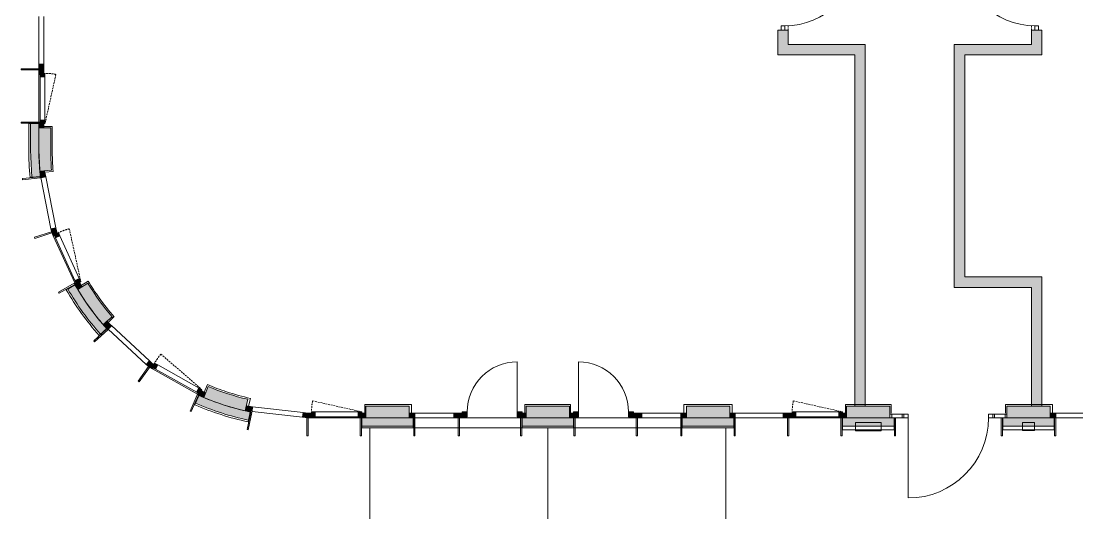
# Model space of a CAD drawing. Header units: inches. Extents: x 354311 to 431061, y 371078 to 433204.
# Drawn here: x 362919 to 380710, y 382078 to 390366 of the extents above; entities that cross this region are included whole.
import ezdxf

# ---------------------------------------------------------------- set-up
doc = ezdxf.new("R2010")
doc.units = ezdxf.units.IN
doc.header["$LTSCALE"] = 250
doc.header["$MEASUREMENT"] = 0
doc.linetypes.add('G1', pattern=[0.18, 0.12, -0.06])
doc.linetypes.add('Standardmuster', pattern=[0])
doc.layers.add('Grundebene', color=7, linetype='Continuous')

# ---------------------------------------------------------------- blocks, each defined once
blk = doc.blocks.new('door-2CA5')
at = {"layer": 'Grundebene', "color": 18, "linetype": 'Standardmuster', "lineweight": 13, "true_color": 0x000000}
blk.add_line((372311, 383781), (372311, 384623), dxfattribs=at)
blk.add_arc((372311, 383781), 842, 0, 90, dxfattribs=at)
blk = doc.blocks.new('door-2CAF')
at = {"layer": 'Grundebene', "color": 18, "linetype": 'Standardmuster', "lineweight": 13, "true_color": 0x000000}
blk.add_line((371277, 383781), (371277, 384623), dxfattribs=at)
blk.add_arc((371277, 383781), 842, 90, 180, dxfattribs=at)

msp = doc.modelspace()

# ---------------------------------------------------------------- hatches: boundary and pattern name
at = {"layer": 'Grundebene', "true_color": 0x000000, "transparency": 33554687}
h = msp.add_hatch(color=18, dxfattribs=at)
h.paths.add_polyline_path([(375669, 389797), (375844, 389972), (375844, 390211), (375669, 390211)], flags=0)
h.paths.add_polyline_path([(375669, 391596), (375844, 391596), (375844, 391804), (375669, 391979)], flags=0)
h = msp.add_hatch(color=18, dxfattribs=at)
h.paths.add_polyline_path([(375669, 390211), (375669, 389797), (375844, 389972), (375844, 390211)], flags=0)
h.paths.add_polyline_path([(375669, 391596), (375844, 391596), (375844, 391804), (375669, 391979)], flags=0)
h = msp.add_hatch(color=18, dxfattribs=at)
h.paths.add_polyline_path([(379945, 389972), (380120, 389797), (380120, 390212), (379945, 390212)], flags=0)
h.paths.add_polyline_path([(379945, 391597), (380120, 391597), (380120, 391804), (380003, 391848), (379945, 391804)], flags=0)
h = msp.add_hatch(color=18, dxfattribs=at)
h.paths.add_polyline_path([(380120, 390212), (379945, 390212), (379945, 389972), (380120, 389797)], flags=0)
h.paths.add_polyline_path([(379945, 391597), (380120, 391597), (380120, 391804), (380003, 391848), (379945, 391804)], flags=0)
for points in [[(375844, 389972), (375669, 389797), (376969, 389797), (377144, 389972)], [(375669, 389797), (376969, 389797), (377144, 389972), (375844, 389972)], [(376969, 383879), (377144, 383879), (377144, 389972), (376969, 389797)], [(377144, 383879), (377144, 389972), (376969, 389797), (376969, 383879)], [(378644, 385879), (378819, 386054), (378819, 389797), (378644, 389972)], [(378644, 389972), (378819, 389797), (380120, 389797), (379945, 389972)], [(378644, 389972), (378644, 385879), (378819, 386054), (378819, 389797)], [(378644, 389972), (378819, 389797), (380120, 389797), (379945, 389972)], [(363239, 389485), (363239, 389469), (363219, 389469), (363219, 389639), (363301, 389639), (363301, 389485)], [(363239, 389425), (363239, 389485), (363321, 389485), (363321, 389425)], [(363098, 387738), (363238, 387747), (363238, 387747), (363221, 388114), (363217, 388481), (363219, 388638), (363219, 388638), (363079, 388641), (363079, 388641), (363078, 388269), (363089, 387896)], [(363239, 388638), (363239, 388664), (363219, 388664), (363219, 388569), (363301, 388569), (363301, 388638)], [(363419, 388160), (363419, 388204), (363419, 388569), (363219, 388569), (363219, 388204), (363219, 388158), (363219, 388113), (363220, 388067), (363222, 388021), (363224, 387976), (363226, 387930), (363229, 387885), (363232, 387839), (363431, 387854), (363428, 387898), (363426, 387941), (363423, 387985), (363422, 388029), (363420, 388072), (363419, 388116)], [(363239, 388698), (363239, 388638), (363321, 388638), (363321, 388698)], [(363234, 387830), (363254, 387723), (363335, 387739), (363314, 387845)], [(363434, 386804), (363422, 386868), (363502, 386884), (363513, 386830)], [(363473, 386768), (363479, 386754), (363461, 386745), (363434, 386804), (363513, 386830), (363529, 386794)], [(363498, 386714), (363473, 386768), (363547, 386802), (363572, 386748)], [(364258, 385089), (364362, 385182), (364362, 385182), (364261, 385299), (364164, 385420), (364071, 385544), (363983, 385670), (363899, 385800), (363826, 385921), (363826, 385921), (363705, 385851), (363705, 385851), (363787, 385714), (363874, 385581), (363966, 385450), (364062, 385323), (364162, 385199)], [(363851, 385937), (363841, 385961), (363822, 385953), (363868, 385853), (363943, 385887), (363908, 385963)], [(363826, 385992), (363851, 385937), (363926, 385972), (363901, 386026)], [(364242, 385323), (364300, 385253), (364453, 385384), (364396, 385450), (364341, 385518), (364288, 385587), (364236, 385657), (364185, 385729), (364136, 385801), (364089, 385874), (364043, 385948), (363872, 385844), (363920, 385767), (363970, 385690), (364021, 385614), (364074, 385540), (364128, 385466), (364184, 385394)], [(378819, 386054), (378644, 385879), (379945, 385879), (380120, 386054)], [(378819, 386054), (378644, 385879), (379945, 385879), (380120, 386054)], [(379945, 383879), (380120, 383879), (380120, 386054), (379945, 385879)], [(380120, 386054), (379945, 385879), (379945, 383879), (380120, 383879)], [(364307, 385247), (364388, 385172), (364444, 385232), (364363, 385307)], [(365076, 384537), (365028, 384581), (365084, 384641), (365124, 384604)], [(365128, 384531), (365142, 384523), (365132, 384505), (365076, 384537), (365124, 384604), (365158, 384585)], [(365181, 384501), (365128, 384531), (365168, 384602), (365221, 384573)], [(365872, 384114), (365925, 384085), (365965, 384156), (365912, 384186)], [(365925, 384085), (365902, 384097), (365892, 384080), (365988, 384026), (366028, 384098), (365955, 384139)], [(366603, 383820), (366692, 383798), (366737, 383993), (366652, 384014), (366568, 384036), (366484, 384060), (366401, 384086), (366318, 384114), (366236, 384143), (366154, 384174), (366073, 384206), (365997, 384022), (366081, 383988), (366167, 383955), (366253, 383925), (366339, 383896), (366427, 383869), (366515, 383843)], [(366750, 383641), (366779, 383778), (366779, 383778), (366627, 383814), (366475, 383854), (366325, 383900), (366176, 383952), (366030, 384008), (365914, 384057), (365914, 384057), (365858, 383929), (365858, 383929), (366007, 383866), (366159, 383809), (366312, 383757), (366467, 383711), (366624, 383670), (366750, 383641)], [(366701, 383799), (366811, 383786), (366820, 383868), (366711, 383880)], [(367744, 383679), (367659, 383689), (367669, 383770), (367753, 383760)], [(367813, 383699), (367829, 383699), (367829, 383679), (367744, 383679), (367744, 383761), (367813, 383761)], [(367873, 383699), (367813, 383699), (367813, 383781), (367873, 383781)], [(368600, 383699), (368660, 383699), (368660, 383781), (368600, 383781)], [(368660, 383699), (368634, 383699), (368634, 383679), (368729, 383679), (368729, 383761), (368660, 383761)], [(368729, 383879), (369459, 383879), (369459, 383679), (369459, 383679), (369528, 383679), (369528, 383539), (368660, 383539), (368660, 383679), (368729, 383679)], [(369459, 383879), (368729, 383879), (368729, 383679), (369459, 383679)], [(369459, 383679), (369554, 383679), (369554, 383761), (369459, 383761)], [(370209, 383679), (370379, 383679), (370379, 383699), (370352, 383699), (370352, 383761), (370209, 383761)], [(370352, 383699), (370435, 383699), (370435, 383781), (370352, 383781)], [(371277, 383699), (371360, 383699), (371360, 383781), (371277, 383781)], [(371360, 383699), (371334, 383699), (371334, 383679), (371429, 383679), (371429, 383761), (371360, 383761)], [(371429, 383879), (372159, 383879), (372159, 383679), (372159, 383679), (372228, 383679), (372228, 383539), (371360, 383539), (371360, 383679), (371429, 383679)], [(372159, 383879), (371429, 383879), (371429, 383679), (372159, 383679)], [(372228, 383699), (372254, 383699), (372254, 383679), (372159, 383679), (372159, 383761), (372228, 383761)], [(372311, 383699), (372228, 383699), (372228, 383781), (372311, 383781)], [(373236, 383699), (373153, 383699), (373153, 383781), (373236, 383781)], [(373379, 383679), (373209, 383679), (373209, 383699), (373236, 383699), (373236, 383761), (373379, 383761)], [(374129, 383679), (374034, 383679), (374034, 383761), (374129, 383761)], [(374129, 383879), (374859, 383879), (374859, 383679), (374859, 383679), (374928, 383679), (374928, 383539), (374060, 383539), (374060, 383679), (374129, 383679)], [(374859, 383879), (374129, 383879), (374129, 383679), (374859, 383679)], [(374859, 383679), (374954, 383679), (374954, 383761), (374859, 383761)], [(375913, 383699), (375929, 383699), (375929, 383679), (375759, 383679), (375759, 383761), (375913, 383761)], [(375973, 383699), (375913, 383699), (375913, 383781), (375973, 383781)], [(376700, 383699), (376760, 383699), (376760, 383781), (376700, 383781)], [(376760, 383699), (376734, 383699), (376734, 383679), (376829, 383679), (376829, 383761), (376760, 383761)], [(376829, 383879), (377559, 383879), (377559, 383679), (377559, 383679), (377629, 383679), (377629, 383539), (376760, 383539), (376760, 383679), (376829, 383679)], [(377559, 383879), (376829, 383879), (376829, 383679), (377559, 383679)], [(379529, 383879), (380259, 383879), (380259, 383679), (380259, 383679), (380329, 383679), (380329, 383539), (379460, 383539), (379460, 383679), (379529, 383679)], [(380259, 383879), (379529, 383879), (379529, 383679), (380259, 383679)], [(380259, 383679), (380354, 383679), (380354, 383761), (380259, 383761)], [(368660, 383679), (368660, 383539), (369528, 383539), (369528, 383679)], [(371360, 383679), (371360, 383539), (372228, 383539), (372228, 383679)], [(374060, 383679), (374060, 383539), (374928, 383539), (374928, 383679)], [(376760, 383679), (376760, 383539), (377629, 383539), (377629, 383679)], [(379460, 383679), (379460, 383539), (380329, 383539), (380329, 383679)]]:
    msp.add_hatch(color=18, dxfattribs=at).paths.add_polyline_path(points, flags=0)
h = msp.add_hatch(color=18, dxfattribs=at)
h.paths.add_polyline_path([(363079, 388641), (363219, 388638), (363219, 388638), (363218, 388271), (363219, 388192), (363219, 388192), (363219, 388204), (363219, 388569), (363419, 388569), (363419, 388204), (363419, 388160), (363419, 388116), (363420, 388072), (363422, 388029), (363423, 387985), (363423, 387985), (363426, 387941), (363428, 387898), (363431, 387854), (363232, 387839), (363232, 387839), (363238, 387747), (363238, 387747), (363098, 387738), (363098, 387738), (363081, 388110), (363077, 388482)], flags=0)
h.paths.add_polyline_path([(363232, 387839), (363219, 388192), (363219, 388192), (363219, 388158), (363219, 388113), (363220, 388067), (363222, 388021), (363224, 387976), (363226, 387930), (363229, 387885), (363232, 387839)], flags=0)
h = msp.add_hatch(color=18, dxfattribs=at)
h.paths.add_polyline_path([(364258, 385089), (364153, 385210), (364053, 385334), (363957, 385462), (363866, 385592), (363780, 385727), (363705, 385851), (363705, 385851), (363826, 385921), (363826, 385921), (363872, 385844), (363872, 385844), (364043, 385948), (364089, 385874), (364136, 385801), (364136, 385801), (364185, 385729), (364236, 385657), (364288, 385587), (364341, 385518), (364396, 385450), (364396, 385450), (364453, 385384), (364300, 385253), (364300, 385253), (364242, 385323), (364242, 385323), (364184, 385394), (364184, 385394), (364128, 385466), (364128, 385466), (364074, 385540), (364074, 385540), (364021, 385614), (363970, 385690), (363970, 385690), (363920, 385767), (363879, 385832), (363962, 385702), (364049, 385574), (364141, 385450), (364237, 385328), (364337, 385210), (364362, 385182), (364362, 385182)], flags=0)
h.paths.add_polyline_path([(363872, 385844), (363879, 385832), (363879, 385832), (363872, 385844)], flags=0)
h = msp.add_hatch(color=18, dxfattribs=at)
h.paths.add_polyline_path([(366073, 384206), (366154, 384174), (366154, 384174), (366236, 384143), (366318, 384114), (366318, 384114), (366401, 384086), (366484, 384060), (366484, 384060), (366568, 384036), (366568, 384036), (366652, 384014), (366737, 383993), (366692, 383798), (366779, 383778), (366779, 383778), (366750, 383641), (366750, 383641), (366593, 383678), (366436, 383720), (366281, 383767), (366128, 383820), (365977, 383878), (365858, 383929), (365858, 383929), (365914, 384057), (365914, 384057), (366059, 383996), (366206, 383941), (366355, 383891), (366505, 383846), (366514, 383843), (366514, 383843), (366427, 383869), (366427, 383869), (366339, 383896), (366339, 383896), (366253, 383925), (366253, 383925), (366167, 383955), (366167, 383955), (366081, 383988), (365997, 384022)], flags=0)
h.paths.add_polyline_path([(366515, 383843), (366602, 383820), (366604, 383819), (366604, 383819), (366690, 383798), (366692, 383798), (366692, 383798), (366692, 383798), (366692, 383798), (366690, 383798), (366690, 383798), (366604, 383819), (366604, 383819), (366603, 383820), (366603, 383820), (366602, 383820), (366602, 383820), (366515, 383843)], flags=0)

# ---------------------------------------------------------------- linework, layer by layer
at = {"layer": 'Grundebene', "color": 18, "linetype": 'Continuous', "lineweight": 13, "true_color": 0x000000}
for p, q in [((363219, 389612), (363219, 390444)), ((363301, 389612), (363301, 390444)), ((375844, 390211), (375669, 390211)), ((375669, 390211), (375669, 389797)), ((375726, 390286), (375726, 390211)), ((375786, 390286), (375726, 390286)), ((375726, 390211), (375786, 390211)), ((375786, 390211), (375786, 390286)), ((375844, 389972), (375844, 390211)), ((380120, 390212), (379945, 390212)), ((379945, 390212), (379945, 389972)), ((380002, 390212), (380002, 390287)), ((380002, 390287), (380062, 390287)), ((380062, 390212), (380002, 390212)), ((380062, 390287), (380062, 390212)), ((380120, 389797), (380120, 390212)), ((377144, 389972), (375844, 389972)), ((377144, 383879), (377144, 389972)), ((378644, 389972), (378644, 385879)), ((379945, 389972), (378644, 389972)), ((375669, 389797), (376969, 389797)), ((376969, 389797), (376969, 383879)), ((378819, 386054), (378819, 389797)), ((378819, 389797), (380120, 389797)), ((363301, 389639), (363219, 389639)), ((363219, 389639), (363219, 389469)), ((363301, 389533), (363301, 389639)), ((362919, 389564), (362919, 389544)), ((363219, 389564), (362919, 389564)), ((362919, 389544), (363219, 389544)), ((363219, 389544), (363219, 389564)), ((363301, 389554), (363219, 389554)), ((363219, 389554), (363219, 389469)), ((363219, 388664), (363219, 389500)), ((363219, 389469), (363239, 389469)), ((363219, 389469), (363239, 389469)), ((363239, 389425), (363239, 389485)), ((363239, 389485), (363321, 389485)), ((363301, 389485), (363301, 389554)), ((363321, 389485), (363321, 389425)), ((363321, 389425), (363239, 389425)), ((363239, 388698), (363239, 389425)), ((363321, 388698), (363321, 389425)), ((362919, 388664), (362919, 388644)), ((363219, 388664), (362919, 388664)), ((362919, 388644), (363219, 388644)), ((363219, 388638), (363049, 388638)), ((363049, 388638), (363049, 388204)), ((363219, 388638), (363079, 388641)), ((363219, 388644), (363219, 388664)), ((363219, 388569), (363219, 388664)), ((363219, 388664), (363239, 388664)), ((363219, 388589), (363219, 388638)), ((363219, 388204), (363219, 388569)), ((363219, 388569), (363419, 388569)), ((363419, 388569), (363219, 388569)), ((363219, 388569), (363219, 388204)), ((363301, 388569), (363219, 388569)), ((363321, 388698), (363239, 388698)), ((363239, 388698), (363239, 388638)), ((363239, 388638), (363321, 388638)), ((363301, 388638), (363301, 388569)), ((363444, 388589), (363301, 388589)), ((363321, 388638), (363321, 388698)), ((363419, 388204), (363419, 388569)), ((363419, 388204), (363419, 388569)), ((363444, 388204), (363444, 388589)), ((363219, 388158), (363219, 388204)), ((363219, 388204), (363219, 388158)), ((363419, 388160), (363419, 388204)), ((363419, 388160), (363419, 388204)), ((363219, 388113), (363219, 388158)), ((363219, 388158), (363219, 388113)), ((363220, 388067), (363219, 388113)), ((363219, 388113), (363220, 388067)), ((363222, 388021), (363220, 388067)), ((363220, 388067), (363222, 388021)), ((363224, 387976), (363222, 388021)), ((363222, 388021), (363224, 387976)), ((363419, 388116), (363419, 388160)), ((363419, 388116), (363419, 388160)), ((363420, 388072), (363419, 388116)), ((363420, 388072), (363419, 388116)), ((363422, 388029), (363420, 388072)), ((363422, 388029), (363420, 388072)), ((363423, 387985), (363422, 388029)), ((363423, 387985), (363422, 388029)), ((363226, 387930), (363224, 387976)), ((363224, 387976), (363226, 387930)), ((363229, 387885), (363226, 387930)), ((363226, 387930), (363229, 387885)), ((363232, 387839), (363229, 387885)), ((363229, 387885), (363232, 387839)), ((363232, 387839), (363431, 387854)), ((363232, 387839), (363431, 387854)), ((363314, 387845), (363234, 387830)), ((363335, 387739), (363314, 387845)), ((363426, 387941), (363423, 387985)), ((363426, 387941), (363423, 387985)), ((363428, 387898), (363426, 387941)), ((363428, 387898), (363426, 387941)), ((363431, 387854), (363428, 387898)), ((363431, 387854), (363428, 387898)), ((363240, 387742), (362942, 387712)), ((362942, 387712), (362944, 387692)), ((362944, 387692), (363242, 387722)), ((363071, 387730), (363250, 387747)), ((363098, 387738), (363238, 387747)), ((363234, 387830), (363254, 387723)), ((363242, 387722), (363240, 387742)), ((363422, 386868), (363253, 387728)), ((363254, 387723), (363335, 387739)), ((363458, 387831), (363319, 387819)), ((363502, 386884), (363334, 387744)), ((363431, 386814), (363145, 386722)), ((363151, 386703), (363437, 386795)), ((363502, 386884), (363422, 386868)), ((363422, 386868), (363434, 386804)), ((363437, 386795), (363431, 386814)), ((363434, 386804), (363513, 386830)), ((363513, 386830), (363434, 386804)), ((363434, 386804), (363461, 386745)), ((363473, 386768), (363547, 386802)), ((363513, 386830), (363502, 386884)), ((363529, 386794), (363513, 386830)), ((363547, 386802), (363572, 386748)), ((363145, 386722), (363151, 386703)), ((363461, 386745), (363479, 386754)), ((363822, 385953), (363461, 386745)), ((363498, 386714), (363473, 386768)), ((363572, 386748), (363498, 386714)), ((363830, 385985), (363498, 386714)), ((363904, 386019), (363572, 386748)), ((363812, 385947), (363551, 385797)), ((363561, 385780), (363822, 385929)), ((363835, 385926), (363679, 385836)), ((363826, 385921), (363705, 385851)), ((363822, 385929), (363812, 385947)), ((363822, 385953), (363841, 385961)), ((363868, 385853), (363822, 385953)), ((363901, 386026), (363826, 385992)), ((363826, 385992), (363851, 385937)), ((363851, 385937), (363926, 385972)), ((363943, 385887), (363868, 385853)), ((363872, 385844), (364043, 385948)), ((364043, 385948), (363872, 385844)), ((363926, 385972), (363901, 386026)), ((363908, 385963), (363943, 385887)), ((364051, 385984), (363931, 385912)), ((364089, 385874), (364043, 385948)), ((364089, 385874), (364043, 385948)), ((378644, 385879), (379945, 385879)), ((380120, 386054), (378819, 386054)), ((379945, 385879), (379945, 383879)), ((380120, 383879), (380120, 386054)), ((363551, 385797), (363561, 385780)), ((363920, 385767), (363872, 385844)), ((363872, 385844), (363920, 385767)), ((363970, 385690), (363920, 385767)), ((363920, 385767), (363970, 385690)), ((364136, 385801), (364089, 385874)), ((364136, 385801), (364089, 385874)), ((364185, 385729), (364136, 385801)), ((364185, 385729), (364136, 385801)), ((364236, 385657), (364185, 385729)), ((364236, 385657), (364185, 385729)), ((364021, 385614), (363970, 385690)), ((363970, 385690), (364021, 385614)), ((364074, 385540), (364021, 385614)), ((364021, 385614), (364074, 385540)), ((364128, 385466), (364074, 385540)), ((364074, 385540), (364128, 385466)), ((364288, 385587), (364236, 385657)), ((364288, 385587), (364236, 385657)), ((364341, 385518), (364288, 385587)), ((364341, 385518), (364288, 385587)), ((364184, 385394), (364128, 385466)), ((364128, 385466), (364184, 385394)), ((364242, 385323), (364184, 385394)), ((364184, 385394), (364242, 385323)), ((364300, 385253), (364453, 385384)), ((364300, 385253), (364453, 385384)), ((364396, 385450), (364341, 385518)), ((364396, 385450), (364341, 385518)), ((364484, 385384), (364388, 385284)), ((364453, 385384), (364396, 385450)), ((364453, 385384), (364396, 385450)), ((364365, 385178), (364142, 384978)), ((364235, 385069), (364370, 385189)), ((364300, 385253), (364242, 385323)), ((364242, 385323), (364300, 385253)), ((364258, 385089), (364362, 385182)), ((364363, 385307), (364307, 385247)), ((364307, 385247), (364388, 385172)), ((364444, 385232), (364363, 385307)), ((364379, 385164), (364365, 385178)), ((365028, 384581), (364384, 385176)), ((364388, 385172), (364444, 385232)), ((365084, 384641), (364440, 385236)), ((364156, 384963), (364379, 385164)), ((364142, 384978), (364156, 384963)), ((365084, 384641), (365028, 384581)), ((365124, 384604), (365084, 384641)), ((365068, 384543), (364891, 384300)), ((364908, 384288), (365084, 384531)), ((365028, 384581), (365076, 384537)), ((365084, 384531), (365068, 384543)), ((365076, 384537), (365124, 384604)), ((365124, 384604), (365076, 384537)), ((365076, 384537), (365132, 384505)), ((365158, 384585), (365124, 384604)), ((365128, 384531), (365168, 384602)), ((365181, 384501), (365128, 384531)), ((365132, 384505), (365142, 384523)), ((365892, 384080), (365132, 384505)), ((365168, 384602), (365221, 384573)), ((365221, 384573), (365181, 384501)), ((365879, 384110), (365181, 384501)), ((365919, 384182), (365221, 384573)), ((364891, 384300), (364908, 384288)), ((365912, 384186), (365872, 384114)), ((365872, 384114), (365925, 384085)), ((365965, 384156), (365912, 384186)), ((365925, 384085), (365965, 384156)), ((365955, 384139), (366028, 384098)), ((365997, 384022), (366073, 384206)), ((366073, 384206), (365997, 384022)), ((366059, 384240), (366004, 384111)), ((366073, 384206), (366154, 384174)), ((366154, 384174), (366073, 384206)), ((366154, 384174), (366236, 384143)), ((366236, 384143), (366154, 384174)), ((366236, 384143), (366318, 384114)), ((366318, 384114), (366236, 384143)), ((366318, 384114), (366401, 384086)), ((366401, 384086), (366318, 384114)), ((365887, 384069), (365766, 383794)), ((365784, 383786), (365906, 384061)), ((365918, 384066), (365846, 383901)), ((365914, 384057), (365858, 383929)), ((365906, 384061), (365887, 384069)), ((365892, 384080), (365902, 384097)), ((365988, 384026), (365892, 384080)), ((366028, 384098), (365988, 384026)), ((365997, 384022), (366081, 383988)), ((365997, 384022), (366081, 383988)), ((366081, 383988), (366167, 383955)), ((366081, 383988), (366167, 383955)), ((366167, 383955), (366253, 383925)), ((366167, 383955), (366253, 383925)), ((366253, 383925), (366339, 383896)), ((366253, 383925), (366339, 383896)), ((366401, 384086), (366484, 384060)), ((366484, 384060), (366401, 384086)), ((366484, 384060), (366568, 384036)), ((366568, 384036), (366484, 384060)), ((366568, 384036), (366652, 384014)), ((366652, 384014), (366568, 384036)), ((366652, 384014), (366737, 383993)), ((366737, 383993), (366652, 384014)), ((366692, 383798), (366737, 383993)), ((366692, 383798), (366737, 383993)), ((366782, 384008), (366753, 383875)), ((365766, 383794), (365784, 383786)), ((366339, 383896), (366427, 383869)), ((366339, 383896), (366427, 383869)), ((366427, 383869), (366515, 383843)), ((366427, 383869), (366515, 383843)), ((366515, 383843), (366603, 383820)), ((366515, 383843), (366603, 383820)), ((366603, 383820), (366692, 383798)), ((366603, 383820), (366692, 383798)), ((366711, 383880), (366701, 383799)), ((366701, 383799), (366811, 383786)), ((366820, 383868), (366711, 383880)), ((366788, 383776), (366727, 383483)), ((366744, 383612), (366782, 383789)), ((366746, 383479), (366808, 383772)), ((366750, 383641), (366779, 383778)), ((366808, 383772), (366788, 383776)), ((366811, 383786), (366820, 383868)), ((367659, 383689), (366811, 383786)), ((367669, 383770), (366820, 383868)), ((367669, 383770), (367659, 383689)), ((367753, 383760), (367669, 383770)), ((367813, 383761), (367744, 383761)), ((367744, 383761), (367744, 383679)), ((367813, 383781), (367873, 383781)), ((367813, 383699), (367813, 383781)), ((368600, 383781), (367873, 383781)), ((367873, 383781), (367873, 383699)), ((368660, 383781), (368600, 383781)), ((368600, 383781), (368600, 383699)), ((368660, 383699), (368660, 383781)), ((368660, 383761), (368729, 383761)), ((369094, 383904), (368709, 383904)), ((368709, 383904), (368709, 383761)), ((368729, 383879), (369459, 383879)), ((368729, 383679), (368729, 383879)), ((369459, 383879), (368729, 383879)), ((368729, 383879), (368729, 383679)), ((368729, 383761), (368729, 383679)), ((369094, 383904), (369499, 383904)), ((369459, 383679), (369459, 383879)), ((369459, 383679), (369459, 383879)), ((369554, 383761), (369459, 383761)), ((369459, 383761), (369459, 383679)), ((369499, 383904), (369499, 383761)), ((369554, 383679), (369554, 383761)), ((370236, 383761), (369554, 383761)), ((370352, 383761), (370209, 383761)), ((370209, 383761), (370209, 383679)), ((370352, 383781), (370435, 383781)), ((370352, 383699), (370352, 383781)), ((370435, 383781), (370435, 383699)), ((370435, 383699), (370435, 383781)), ((371360, 383781), (371277, 383781)), ((371277, 383781), (371277, 383699)), ((371277, 383781), (371277, 383699)), ((371360, 383699), (371360, 383781)), ((371360, 383761), (371429, 383761)), ((371794, 383904), (371409, 383904)), ((371409, 383904), (371409, 383761)), ((371429, 383879), (372159, 383879)), ((371429, 383679), (371429, 383879)), ((372159, 383879), (371429, 383879)), ((371429, 383879), (371429, 383679)), ((371429, 383761), (371429, 383679)), ((371794, 383904), (372179, 383904)), ((372159, 383679), (372159, 383879)), ((372159, 383679), (372159, 383879)), ((372228, 383761), (372159, 383761)), ((372159, 383761), (372159, 383679)), ((372179, 383904), (372179, 383761)), ((372228, 383781), (372311, 383781)), ((372228, 383699), (372228, 383781)), ((372311, 383781), (372311, 383699)), ((372311, 383781), (372311, 383699)), ((373236, 383781), (373153, 383781)), ((373153, 383781), (373153, 383699)), ((373153, 383699), (373153, 383781)), ((373236, 383699), (373236, 383781)), ((373236, 383761), (373379, 383761)), ((373352, 383761), (374034, 383761)), ((373379, 383761), (373379, 383679)), ((374034, 383679), (374034, 383761)), ((374034, 383761), (374129, 383761)), ((374494, 383904), (374089, 383904)), ((374089, 383904), (374089, 383761)), ((374129, 383879), (374859, 383879)), ((374129, 383679), (374129, 383879)), ((374859, 383879), (374129, 383879)), ((374129, 383879), (374129, 383679)), ((374129, 383761), (374129, 383679)), ((374494, 383904), (374899, 383904)), ((374859, 383679), (374859, 383879)), ((374859, 383679), (374859, 383879)), ((374954, 383761), (374859, 383761)), ((374859, 383761), (374859, 383679)), ((374899, 383904), (374899, 383761)), ((374954, 383679), (374954, 383761)), ((375786, 383761), (374954, 383761)), ((375865, 383761), (375759, 383761)), ((375759, 383761), (375759, 383679)), ((375913, 383761), (375844, 383761)), ((375844, 383761), (375844, 383679)), ((375913, 383781), (375973, 383781)), ((375913, 383699), (375913, 383781)), ((376700, 383781), (375973, 383781)), ((375973, 383781), (375973, 383699)), ((376760, 383781), (376700, 383781)), ((376700, 383781), (376700, 383699)), ((376760, 383699), (376760, 383781)), ((376760, 383761), (376829, 383761)), ((377194, 383904), (376809, 383904)), ((376809, 383904), (376809, 383761)), ((376829, 383879), (377559, 383879)), ((376829, 383679), (376829, 383879)), ((377559, 383879), (376829, 383879)), ((376829, 383879), (376829, 383679)), ((376829, 383761), (376829, 383679)), ((376969, 383879), (377144, 383879)), ((377144, 383904), (377579, 383904)), ((377559, 383679), (377559, 383879)), ((377559, 383679), (377559, 383879)), ((377579, 383904), (377579, 383761)), ((379945, 383904), (379509, 383904)), ((379509, 383904), (379509, 383761)), ((379529, 383879), (380259, 383879)), ((379529, 383679), (379529, 383879)), ((380259, 383879), (379529, 383879)), ((379529, 383879), (379529, 383679)), ((379894, 383904), (380299, 383904)), ((379945, 383879), (380120, 383879)), ((380259, 383679), (380259, 383879)), ((380259, 383679), (380259, 383879)), ((380354, 383761), (380259, 383761)), ((380259, 383761), (380259, 383679)), ((380299, 383904), (380299, 383761)), ((380354, 383679), (380354, 383761)), ((381186, 383761), (380354, 383761)), ((367659, 383689), (367744, 383679)), ((367754, 383679), (367734, 383679)), ((367734, 383679), (367734, 383379)), ((367754, 383679), (367734, 383679)), ((367734, 383679), (367734, 383379)), ((367744, 383679), (367829, 383679)), ((367754, 383379), (367754, 383679)), ((367754, 383379), (367754, 383679)), ((368634, 383679), (367798, 383679)), ((367873, 383699), (367813, 383699)), ((367829, 383679), (367829, 383699)), ((368600, 383699), (367873, 383699)), ((368600, 383699), (368660, 383699)), ((368634, 383679), (368634, 383699)), ((368729, 383679), (368634, 383679)), ((368654, 383679), (368634, 383679)), ((368634, 383679), (368634, 383379)), ((368654, 383379), (368654, 383679)), ((368660, 383679), (368660, 383539)), ((369528, 383679), (368660, 383679)), ((368709, 383679), (368660, 383679)), ((368660, 383679), (368660, 383509)), ((368729, 383679), (369459, 383679)), ((368729, 383679), (369459, 383679)), ((369459, 383679), (369554, 383679)), ((369528, 383539), (369528, 383679)), ((369528, 383679), (369528, 383509)), ((369554, 383679), (369534, 383679)), ((369534, 383679), (369534, 383379)), ((369554, 383379), (369554, 383679)), ((370236, 383679), (369554, 383679)), ((370209, 383679), (370379, 383679)), ((370304, 383679), (370284, 383679)), ((370284, 383679), (370284, 383379)), ((370304, 383379), (370304, 383679)), ((371334, 383679), (370348, 383679)), ((370435, 383699), (370352, 383699)), ((370379, 383679), (370379, 383699)), ((371277, 383699), (371360, 383699)), ((371334, 383679), (371334, 383699)), ((371354, 383679), (371334, 383679)), ((371334, 383679), (371334, 383379)), ((371429, 383679), (371334, 383679)), ((371354, 383379), (371354, 383679)), ((371360, 383679), (371360, 383539)), ((372228, 383679), (371360, 383679)), ((371360, 383679), (371360, 383509)), ((371429, 383679), (372159, 383679)), ((371429, 383679), (372159, 383679)), ((372159, 383679), (372254, 383679)), ((372311, 383699), (372228, 383699)), ((372228, 383539), (372228, 383679)), ((372228, 383679), (372228, 383509)), ((372254, 383679), (372234, 383679)), ((372234, 383679), (372234, 383379)), ((372254, 383679), (372254, 383699)), ((372254, 383379), (372254, 383679)), ((372254, 383679), (373240, 383679)), ((373153, 383699), (373236, 383699)), ((373209, 383679), (373209, 383699)), ((373379, 383679), (373209, 383679)), ((373304, 383679), (373284, 383679)), ((373284, 383679), (373284, 383379)), ((373304, 383379), (373304, 383679)), ((373352, 383679), (374034, 383679)), ((374054, 383679), (374034, 383679)), ((374034, 383679), (374034, 383379)), ((374129, 383679), (374034, 383679)), ((374054, 383379), (374054, 383679)), ((374060, 383679), (374060, 383539)), ((374928, 383679), (374060, 383679)), ((374060, 383679), (374060, 383509)), ((374129, 383679), (374859, 383679)), ((374129, 383679), (374859, 383679)), ((374859, 383679), (374954, 383679)), ((374899, 383679), (374928, 383679)), ((374928, 383539), (374928, 383679)), ((374928, 383679), (374928, 383509)), ((374954, 383679), (374934, 383679)), ((374934, 383679), (374934, 383379)), ((375786, 383679), (374954, 383679)), ((374954, 383379), (374954, 383679)), ((375759, 383679), (375929, 383679)), ((375854, 383679), (375834, 383679)), ((375834, 383679), (375834, 383379)), ((375844, 383679), (375929, 383679)), ((375854, 383379), (375854, 383679)), ((376734, 383679), (375898, 383679)), ((375973, 383699), (375913, 383699)), ((375929, 383679), (375929, 383699)), ((375929, 383679), (375929, 383699)), ((376700, 383699), (375973, 383699)), ((376700, 383699), (376760, 383699)), ((376734, 383679), (376734, 383699)), ((376829, 383679), (376734, 383679)), ((376754, 383679), (376734, 383679)), ((376734, 383679), (376734, 383379)), ((376754, 383379), (376754, 383679)), ((376760, 383679), (376760, 383539)), ((377629, 383679), (376760, 383679)), ((376809, 383679), (376760, 383679)), ((376760, 383679), (376760, 383479)), ((376829, 383679), (377559, 383679)), ((376829, 383679), (377559, 383679)), ((377409, 383602), (376979, 383602)), ((376979, 383602), (376979, 383479)), ((377409, 383479), (377409, 383602)), ((377589, 383739), (377559, 383739)), ((377559, 383739), (377559, 383679)), ((377559, 383679), (377589, 383679)), ((377579, 383679), (377629, 383679)), ((377589, 383679), (377589, 383739)), ((377764, 383739), (377589, 383739)), ((377589, 383679), (377764, 383679)), ((377629, 383539), (377629, 383679)), ((377629, 383679), (377629, 383479)), ((377654, 383679), (377634, 383679)), ((377634, 383679), (377634, 383379)), ((377654, 383379), (377654, 383679)), ((377794, 383739), (377764, 383739)), ((377764, 383739), (377764, 383679)), ((377764, 383679), (377794, 383679)), ((377869, 383739), (377794, 383739)), ((377794, 383739), (377794, 383679)), ((377794, 383679), (377794, 383739)), ((377794, 383679), (377869, 383679)), ((377869, 383679), (377869, 383739)), ((377869, 383679), (377869, 382329)), ((379219, 383739), (379294, 383739)), ((379219, 383679), (379219, 383739)), ((379294, 383679), (379219, 383679)), ((379294, 383739), (379294, 383679)), ((379324, 383739), (379294, 383739)), ((379294, 383739), (379294, 383679)), ((379294, 383679), (379324, 383679)), ((379324, 383679), (379324, 383739)), ((379499, 383739), (379324, 383739)), ((379324, 383679), (379499, 383679)), ((379454, 383679), (379434, 383679)), ((379434, 383679), (379434, 383379)), ((379454, 383379), (379454, 383679)), ((379460, 383679), (379460, 383539)), ((380329, 383679), (379460, 383679)), ((379509, 383679), (379460, 383679)), ((379460, 383679), (379460, 383479)), ((379529, 383739), (379499, 383739)), ((379499, 383739), (379499, 383679)), ((379499, 383679), (379529, 383679)), ((379529, 383679), (379529, 383739)), ((379529, 383679), (380259, 383679)), ((379529, 383679), (380259, 383679)), ((379793, 383479), (379793, 383599)), ((379793, 383599), (379995, 383599)), ((379995, 383599), (379995, 383479)), ((380259, 383679), (380354, 383679)), ((380299, 383679), (380328, 383679)), ((380328, 383679), (380328, 383479)), ((380329, 383539), (380329, 383679)), ((380354, 383679), (380334, 383679)), ((380334, 383679), (380334, 383379)), ((381186, 383679), (380354, 383679)), ((380354, 383379), (380354, 383679)), ((366727, 383483), (366746, 383479)), ((368660, 383539), (369528, 383539)), ((368660, 383509), (369094, 383509)), ((368794, 383509), (371794, 383509)), ((368794, 380509), (368794, 383509)), ((369528, 383509), (369094, 383509)), ((371360, 383539), (372228, 383539)), ((371360, 383509), (371794, 383509)), ((372228, 383509), (371794, 383509)), ((371794, 383509), (374794, 383509)), ((371794, 383509), (371794, 380509)), ((374060, 383539), (374928, 383539)), ((374060, 383509), (374494, 383509)), ((374928, 383509), (374494, 383509)), ((374794, 383509), (374794, 380509)), ((376760, 383539), (377629, 383539)), ((376760, 383479), (377194, 383479)), ((376979, 383479), (377409, 383479)), ((376979, 383463), (376979, 383479)), ((377409, 383463), (376979, 383463)), ((377629, 383479), (377195, 383479)), ((377409, 383479), (377409, 383463)), ((379460, 383539), (380329, 383539)), ((379460, 383479), (379894, 383479)), ((379995, 383479), (379793, 383479)), ((379995, 383479), (379793, 383479)), ((379793, 383479), (379793, 383467)), ((379793, 383467), (379995, 383467)), ((380328, 383479), (379894, 383479)), ((379995, 383467), (379995, 383479)), ((367734, 383379), (367754, 383379)), ((367734, 383379), (367754, 383379)), ((368634, 383379), (368654, 383379)), ((369534, 383379), (369554, 383379)), ((370284, 383379), (370304, 383379)), ((371334, 383379), (371354, 383379)), ((372234, 383379), (372254, 383379)), ((373284, 383379), (373304, 383379)), ((374034, 383379), (374054, 383379)), ((374934, 383379), (374954, 383379)), ((375834, 383379), (375854, 383379)), ((376734, 383379), (376754, 383379)), ((377634, 383379), (377654, 383379)), ((379434, 383379), (379454, 383379)), ((380334, 383379), (380354, 383379))]:
    msp.add_line(p, q, dxfattribs=at)
at = {"layer": 'Grundebene', "color": 18, "linetype": 'G1', "lineweight": 13, "true_color": 0x000000}
for p, q in [((375844, 390211), (375844, 390288)), ((379945, 390288), (379945, 390212)), ((363506, 389468), (363321, 388638)), ((363731, 386865), (363926, 385972)), ((365274, 384755), (365965, 384156)), ((367830, 383966), (368660, 383781)), ((375930, 383966), (376760, 383781))]:
    msp.add_line(p, q, dxfattribs=at)
at = {"layer": 'Grundebene', "color": 18, "linetype": 'Continuous', "lineweight": 13, "true_color": 0x000000}
for centre, radius, start, end in [((375786, 391521), 1235, 270, 360), ((380002, 391522), 1235, 180, 270), ((373745, 388415), 10668, 178.7866, 183.6401), ((373745, 388415), 10528, 178.7866, 183.6401), ((367745, 388181), 4697, 179.7178, 185.5133), ((367781, 388182), 4337, 179.7122, 184.6494), ((367662, 388138), 4430, 210.0228, 221.8452), ((367719, 388179), 4275, 210.899, 215.4225), ((367719, 388179), 4670, 210.1145, 215.9252), ((367662, 388138), 4570, 210.0228, 221.8452), ((367719, 388179), 4275, 215.4225, 220.8294), ((367719, 388179), 4670, 215.9024, 221.7536), ((367719, 388179), 4275, 247.1471, 251.7508), ((367719, 388179), 4275, 251.7508, 257.3466), ((367718, 388176), 4637, 246.3498, 257.9531), ((367718, 388176), 4497, 246.3498, 257.9531), ((367719, 388179), 4670, 246.3532, 252.1515), ((367719, 388179), 4670, 252.1515, 257.9497), ((377869, 383679), 1350, 270, 0)]:
    msp.add_arc(centre, radius, start, end, dxfattribs=at)
at = {"layer": 'Grundebene', "color": 18, "linetype": 'G1', "lineweight": 13, "true_color": 0x000000}
for centre, radius, start, end in [((363321, 388485), 1000, 79.3152, 90), ((363970, 385860), 1033, 103.3754, 114.1824), ((366067, 384092), 1033, 140.0972, 150.4262), ((368813, 383781), 1000, 169.3152, 180), ((376913, 383781), 1000, 169.3152, 180)]:
    msp.add_arc(centre, radius, start, end, dxfattribs=at)

# ---------------------------------------------------------------- block references
at = {"layer": 'Grundebene'}
for name in ['door-2CAF', 'door-2CA5']:
    msp.add_blockref(name, (0, 0), dxfattribs=at)

doc.saveas('drawing.dxf')
